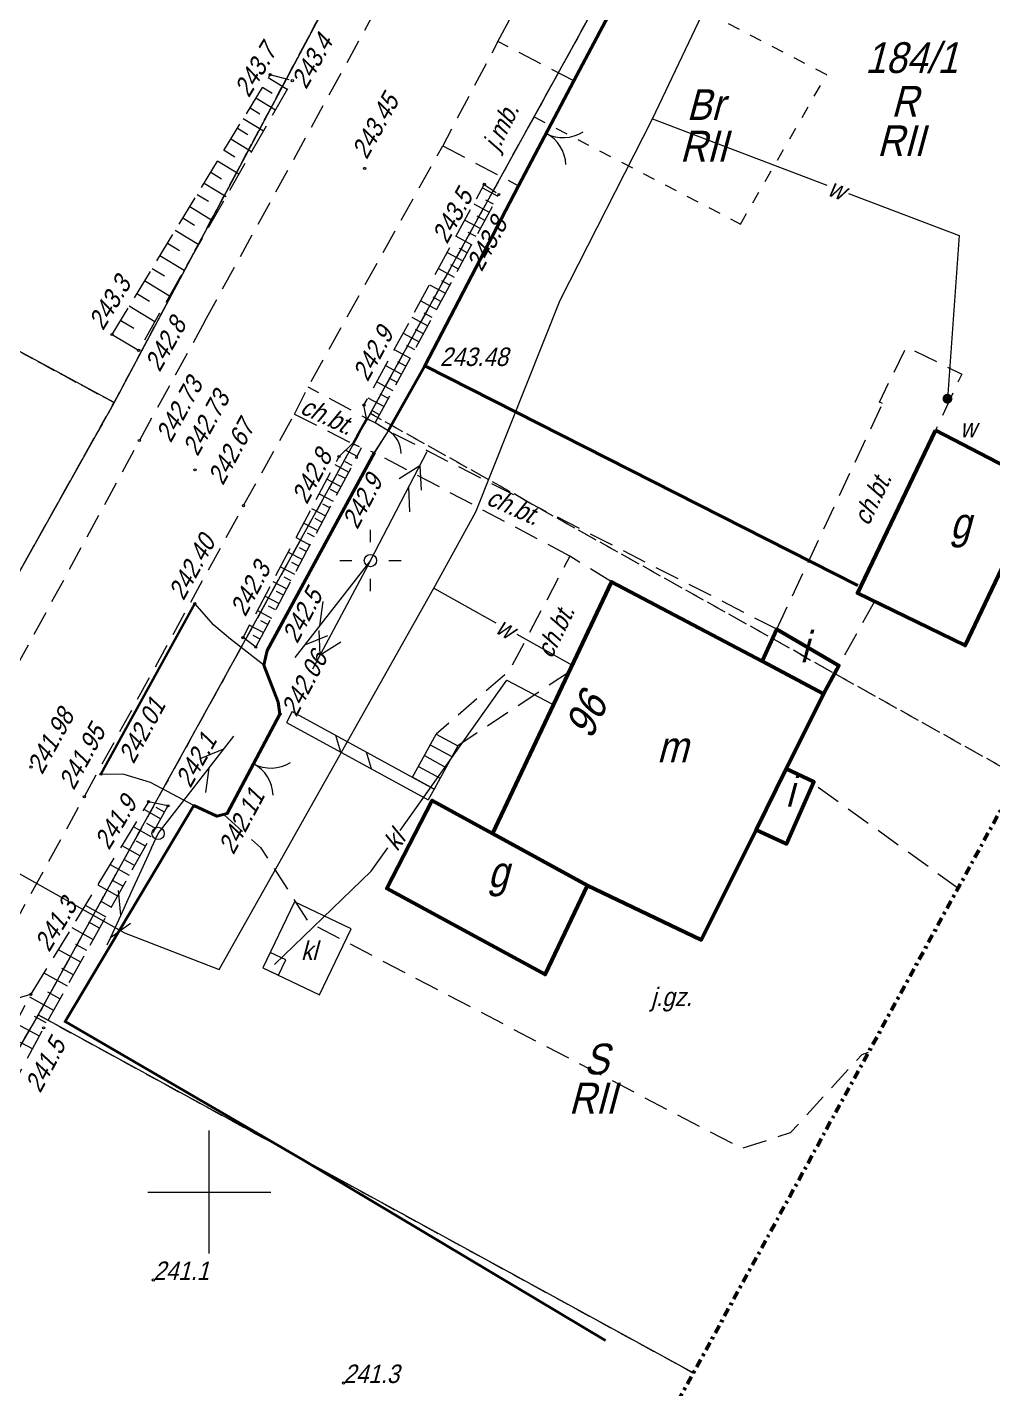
# Model space of a CAD drawing. Extents: x 7449598 to 7450455, y 5563374 to 5564952.
# Drawn here: x 7450042.6 to 7450081.8, y 5564192 to 5564247.3 of the extents above; entities that cross this region are included whole.
import ezdxf
from ezdxf.enums import TextEntityAlignment as Align

# ---------------------------------------------------------------- set-up
doc = ezdxf.new("R2010")
doc.units = 0
doc.header["$MEASUREMENT"] = 0
for name, pattern in [('218-500', [1, 0.5, -0.5]), ('420-500', [1.5, 1, -0.5]), ('823-500', [1.75, 1.25, -0.5]), ('DGN Style 4', [0.686427, 0.343214, -0.171607, 0, -0.171607])]:
    doc.linetypes.add(name, pattern=pattern)
for name, color, linetype, lineweight in [('27', 252, 'Continuous', 0), ('51', 252, 'Continuous', 0), ('EDZPD_219', 7, 'Continuous', 0), ('GULENN', 1, 'Continuous', 13), ('GULTPR', 36, 'Continuous', 13), ('GUPWZA', 7, 'Continuous', 0), ('SDRPK_420', 7, 'Continuous', 0), ('SDRPK_432', 7, 'Continuous', 0), ('SZOPO_902', 7, 'Continuous', 0), ('SZOPO_905', 7, 'Continuous', 0), ('UEEPA_510', 7, 'Continuous', 0), ('UEETA_515', 7, 'Continuous', 0), ('UKKPO_582', 7, 'Continuous', 0), ('UWWPO_581', 7, 'Continuous', 0), ('Warstwa 1', 7, 'Continuous', 0), ('Warstwa 24', 7, 'Continuous', 0), ('Warstwa 26', 7, 'Continuous', 0), ('Warstwa 28', 7, 'Continuous', 0), ('Warstwa 29', 7, 'Continuous', 0), ('Warstwa 3', 7, 'Continuous', 0), ('Warstwa 4', 7, 'Continuous', 0), ('Warstwa 60', 7, 'Continuous', 0), ('Warstwa 8', 7, 'Continuous', 0), ('WUKPS_403', 7, 'Continuous', 0), ('WUKPS_820', 7, 'Continuous', 0), ('WUKPS_823', 7, 'Continuous', 0), ('WUKPS_824', 7, 'Continuous', 0)]:
    doc.layers.add(name, color=color, linetype=linetype, lineweight=lineweight)
doc.styles.add('Style-WORKING_1250 I 0.26180', font='WORKING_1250.shx', dxfattribs={"oblique": 14.999978})

# ---------------------------------------------------------------- blocks, each defined once
blk = doc.blocks.new('PW01')
at = {"layer": 'Warstwa 1', "color": 7, "linetype": 'Continuous', "lineweight": 13}
blk.add_circle((0, 0), 0.045, dxfattribs=at)
blk = doc.blocks.new('PW02')
at = {"layer": 'Warstwa 1', "color": 7, "linetype": 'Continuous', "lineweight": 13}
blk.add_circle((0, 0), 0.045, dxfattribs=at)
blk = doc.blocks.new('PT01_20')
at = {"layer": 'Warstwa 1', "color": 30, "linetype": 'Continuous', "lineweight": 13}
for p, q in [((0.65, 0), (0, 0)), ((0.65, 0), (1.65, 0)), ((4.65, 0), (3.784, 0.5)), ((1.65, 0), (2.65, 0)), ((2.65, 0), (3.65, 0)), ((3.65, 0), (2.784, -0.5)), ((3.65, 0), (4.65, 0)), ((4.65, 0), (5, 0))]:
    blk.add_line(p, q, dxfattribs=at)
blk = doc.blocks.new('SM04')
at = {"layer": 'Warstwa 1', "color": 7, "linetype": 'Continuous', "lineweight": 13}
blk.add_circle((0, 0), 0.25, dxfattribs=at)
blk = doc.blocks.new('905P')
at = {"layer": 'SZOPO_905', "color": 7, "linetype": 'Continuous', "lineweight": 13}
blk.add_arc((1.05, 0), 1.05, 120, 180, dxfattribs=at)
blk = doc.blocks.new('905_1')
at = {"layer": 'SZOPO_905', "color": 7, "linetype": 'Continuous', "lineweight": 13}
for centre, start, end in [((-1.5, 0), 0, 60), ((1.5, 0), 120, 180)]:
    blk.add_arc(centre, 1.5, start, end, dxfattribs=at)
blk = doc.blocks.new('510_1')
at = {"layer": 'UEEPA_510', "color": 7, "linetype": 'Continuous', "lineweight": 13}
blk.add_circle((0, 0), 0.25, dxfattribs=at)
blk = doc.blocks.new('KOLO')
blk.add_hatch(color=0).paths.add_polyline_path([(0, -5), (-1.2941, -4.82963), (-2.5, -4.33013), (-3.53553, -3.53553), (-4.33013, -2.5), (-4.82963, -1.2941), (-5, 0), (-4.82963, 1.2941), (-4.33013, 2.5), (-3.53553, 3.53553), (-2.5, 4.33013), (-1.2941, 4.82963), (0, 5), (1.2941, 4.82963), (2.5, 4.33013), (3.53553, 3.53553), (4.33013, 2.5), (4.82963, 1.2941), (5, 0), (4.82963, -1.2941), (4.33013, -2.5), (3.53553, -3.53553), (2.5, -4.33013), (1.2941, -4.82963)], flags=16)
blk = doc.blocks.new('WLM_24')
at = {"color": 0, "linetype": 'ByBlock', "lineweight": -2, "flags": 128}
blk.add_lwpolyline([(-35.02768, -35.01541), (34.97217, -35.01533), (34.9721, 34.98452), (-35.02775, 34.98445)], close=True, dxfattribs=at)
blk = doc.blocks.new('SUPE04_2')
at = {"color": 0, "flags": 128}
for points in [[(0, 0), (-100, 0)], [(-69.82163, -10), (-87.14214, 0), (-69.82163, 10)]]:
    blk.add_lwpolyline(points, dxfattribs=at)
blk = doc.blocks.new('SUPT01_2')
at = {"color": 0, "flags": 128}
for points in [[(0, 0), (-100, 0)], [(-69.82163, -10), (-87.14214, 0)], [(-67.14214, 0), (-49.82163, 10)]]:
    blk.add_lwpolyline(points, dxfattribs=at)
blk = doc.blocks.new('515')
at = {"layer": 'UEETA_515', "color": 7, "linetype": 'Continuous', "lineweight": 13}
for p, q in [((0, 0.75), (0, 1.25)), ((-1.25, 0), (-0.75, 0)), ((0.75, 0), (1.25, 0)), ((0, -1.25), (0, -0.75))]:
    blk.add_line(p, q, dxfattribs=at)
blk = doc.blocks.new('140_1')
at = {"layer": 'WUKPS_403', "linetype": 'Continuous', "lineweight": 13}
h = blk.add_hatch(color=256, dxfattribs=at)
edge = h.paths.add_edge_path()
edge.add_arc((0, 0), 0.045, 0, 360)
at = {"layer": 'WUKPS_403', "color": 7, "linetype": 'Continuous', "lineweight": 13}
blk.add_circle((0, 0), 0.045, dxfattribs=at)

msp = doc.modelspace()

# ---------------------------------------------------------------- linework, layer by layer
at = {"layer": '27', "color": 7, "linetype": 'Continuous', "lineweight": 0, "ltscale": 0.1}
for p, q in [((7450059.214, 5564218.62), (7450060.092, 5564218.141)), ((7450058.735, 5564217.742), (7450059.613, 5564217.263)), ((7450058.975, 5564218.181), (7450059.852, 5564217.702)), ((7450058.495, 5564217.304), (7450059.373, 5564216.824)), ((7450058.255, 5564216.865), (7450059.133, 5564216.385))]:
    msp.add_line(p, q, dxfattribs=at)
at = {"layer": '27', "color": 7, "linetype": 'Continuous', "lineweight": 0, "ltscale": 0.1, "flags": 128}
msp.add_lwpolyline([(7450059.214, 5564218.62), (7450060.092, 5564218.141), (7450059.133, 5564216.385), (7450058.255, 5564216.865)], close=True, dxfattribs=at)
at = {"layer": '51', "color": 7, "linetype": 'Continuous', "lineweight": 0, "ltscale": 0.1}
for p, q in [((7450053.369, 5564219.534), (7450053.129, 5564219.095)), ((7450055.128, 5564218.573), (7450055.327, 5564217.895)), ((7450056.369, 5564217.895), (7450056.568, 5564217.217)), ((7450059.133, 5564216.385), (7450058.893, 5564215.946))]:
    msp.add_line(p, q, dxfattribs=at)
at = {"layer": '51', "color": 7, "linetype": 'Continuous', "lineweight": 0, "ltscale": 0.1, "flags": 128}
for points in [[(7450053.369, 5564219.534), (7450059.133, 5564216.385)], [(7450053.129, 5564219.095), (7450058.893, 5564215.946)]]:
    msp.add_lwpolyline(points, dxfattribs=at)
at = {"layer": 'EDZPD_219', "color": 96, "linetype": 'Continuous', "lineweight": 13}
for p, q in [((7450075.63, 5564266.27), (7450043.05, 5564207.2)), ((7450057.96, 5564254.34), (7450046.13, 5564232.09)), ((7450046.13, 5564232.09), (7450015.147, 5564248.843)), ((7450046.13, 5564232.09), (7450037.26, 5564216.26)), ((7450043.05, 5564207.2), (7450027.75, 5564180.89)), ((7450069.658, 5564192.649), (7450043.05, 5564207.2))]:
    msp.add_line(p, q, dxfattribs=at)
at = {"layer": 'SDRPK_420', "color": 7, "linetype": '420-500', "lineweight": 13}
for p, q in [((7450049.82, 5564235.4), (7450068.97, 5564270.3)), ((7450059.48, 5564242.53), (7450062.56, 5564240.9)), ((7450073.05, 5564222.88), (7450077.341, 5564232.049)), ((7450080.408, 5564212.356), (7450074.335, 5564216.73))]:
    msp.add_line(p, q, dxfattribs=at)
at = {"layer": 'SDRPK_420', "color": 7, "linetype": '420-500', "lineweight": 13, "flags": 128}
for points in [[(7450061.72, 5564246.77), (7450072.55, 5564266.82)], [(7450064.8, 5564245.17), (7450061.72, 5564246.77), (7450059.48, 5564242.53)], [(7450053.46, 5564231.62), (7450054.01, 5564232.72), (7450059.48, 5564242.53)], [(7450049.82, 5564235.4), (7450047.16, 5564230.55), (7450040.53, 5564218.35), (7450040.31, 5564217.98), (7450037.95, 5564213.64), (7450034.68, 5564207.47), (7450028.22, 5564195.72), (7450021.47, 5564183.21), (7450013.38, 5564168.08)], [(7450077.341, 5564232.049), (7450077.214, 5564232.111), (7450078.316, 5564234.355), (7450080.56, 5564233.253), (7450079.5, 5564230.97)], [(7450053.46, 5564231.62), (7450055.81, 5564230.43), (7450056.38, 5564231.45), (7450054.015, 5564232.72), (7450054.014, 5564232.718)], [(7450017.63, 5564166.05), (7450025.52, 5564180.45), (7450032.73, 5564193.67), (7450038.81, 5564204.94), (7450044.92, 5564216.07), (7450051.39, 5564227.9), (7450053.46, 5564231.62)], [(7450073.05, 5564222.88), (7450057.27, 5564230.94)], [(7450064.645, 5564225.852), (7450056.71, 5564230.06)], [(7450066.33, 5564224.81), (7450064.645, 5564225.852), (7450062.178, 5564221.182), (7450059.214, 5564218.62)], [(7450077.014, 5564224.008), (7450075.57, 5564221.41)], [(7450064.63, 5564221.155), (7450060.092, 5564218.141)], [(7450050.6, 5564215.33), (7450052.08, 5564214.01), (7450054.03, 5564210.97), (7450071.63, 5564201.78), (7450073.61, 5564202.42), (7450076.51, 5564205.6), (7450076.774, 5564205.693)]]:
    msp.add_lwpolyline(points, dxfattribs=at)
msp.add_lwpolyline([(7450057.27, 5564230.94), (7450056.74, 5564231.27), (7450056.38, 5564231.45), (7450055.81, 5564230.43), (7450056.18, 5564230.27), (7450056.71, 5564230.06)], close=True, dxfattribs=at)
at = {"layer": 'SZOPO_902', "color": 7, "linetype": 'Continuous', "lineweight": 40}
for p, q in [((7450075.85, 5564266.02), (7450064.8, 5564245.17)), ((7450062.56, 5564240.9), (7450064.8, 5564245.17)), ((7450058.76, 5564233.58), (7450062.56, 5564240.9)), ((7450058.76, 5564233.58), (7450057.27, 5564230.94)), ((7450052.87, 5564219.43), (7450050.72, 5564215.39))]:
    msp.add_line(p, q, dxfattribs=at)
at = {"layer": 'SZOPO_902', "color": 7, "linetype": 'Continuous', "lineweight": 40, "flags": 128}
for points in [[(7450058.76, 5564233.58), (7450076.336, 5564224.653)], [(7450053.83, 5564201.3), (7450066.095, 5564193.969)]]:
    msp.add_lwpolyline(points, dxfattribs=at)
at = {"layer": 'UKKPO_582', "color": 36, "linetype": 'Continuous', "lineweight": 13, "flags": 128}
for points in [[(7450057.747, 5564214.7), (7450062.087, 5564220.81), (7450063.915, 5564219.845)], [(7450052.65, 5564209.247), (7450056.576, 5564213.052), (7450057.249, 5564213.999)]]:
    msp.add_lwpolyline(points, dxfattribs=at)
msp.add_lwpolyline([(7450052.173, 5564209.115), (7450054.476, 5564208.014), (7450055.763, 5564210.704), (7450053.46, 5564211.805)], close=True, dxfattribs=at)
at = {"layer": 'UWWPO_581', "color": 5, "linetype": 'Continuous', "lineweight": 13, "flags": 128}
for points in [[(7450067.997, 5564243.621), (7450077.896, 5564264.454), (7450082.157, 5564271.321), (7450086.202, 5564278.134)], [(7450059.119, 5564224.554), (7450060.831, 5564227.656), (7450064.253, 5564236.258), (7450067.997, 5564243.621), (7450075.083, 5564240.925)], [(7450075.962, 5564240.591), (7450080.46, 5564238.879), (7450079.98, 5564232.25)], [(7450032.037, 5564218.713), (7450046.561, 5564210.542), (7450050.403, 5564209.045), (7450059.119, 5564224.554), (7450061.644, 5564223.146)], [(7450062.487, 5564222.676), (7450064.766, 5564221.404)]]:
    msp.add_lwpolyline(points, dxfattribs=at)
at = {"layer": 'Warstwa 1', "color": 7, "linetype": 'Continuous', "lineweight": 13}
for p, q in [((7450057.27, 5564230.94), (7450056.71, 5564230.06)), ((7450052.87, 5564219.43), (7450050.72, 5564215.39))]:
    msp.add_line(p, q, dxfattribs=at)
at = {"layer": 'Warstwa 1', "color": 7, "linetype": 'Continuous', "lineweight": 30}
msp.add_line((7450045.6, 5564216.99), (7450049.41, 5564223.92), dxfattribs=at)
at = {"layer": 'Warstwa 1', "color": 7, "linetype": 'Continuous', "lineweight": 40, "flags": 128}
for points in [[(7450056.71, 5564230.06), (7450052.35, 5564222.02), (7450052.22, 5564221.42), (7450052.79, 5564219.91), (7450052.87, 5564219.43)], [(7450050.72, 5564215.39), (7450050.3, 5564215.28), (7450049.37, 5564215.71), (7450044.14, 5564206.93), (7450053.83, 5564201.3)]]:
    msp.add_lwpolyline(points, dxfattribs=at)
at = {"layer": 'Warstwa 1', "color": 7, "linetype": 'Continuous', "lineweight": 13, "flags": 128}
for points in [[(7450052.22, 5564221.42), (7450050.86, 5564222.48), (7450050.18, 5564223.04), (7450049.41, 5564223.92)], [(7450049.37, 5564215.71), (7450047.61, 5564216.65), (7450046.54, 5564216.97), (7450045.6, 5564216.99)]]:
    msp.add_lwpolyline(points, dxfattribs=at)
at = {"layer": 'Warstwa 29', "color": 96, "linetype": '218-500', "lineweight": 13}
for p, q in [((7450066.57, 5564249.84), (7450063.19, 5564243.71)), ((7450063.19, 5564243.71), (7450066.57, 5564249.84)), ((7450075.08, 5564245.42), (7450066.57, 5564249.84)), ((7450046.13, 5564232.09), (7450054.99, 5564248.76)), ((7450054.99, 5564248.76), (7450046.13, 5564232.09)), ((7450071.57, 5564239.35), (7450075.08, 5564245.42)), ((7450063.19, 5564243.71), (7450056.54, 5564231.65)), ((7450056.54, 5564231.65), (7450063.19, 5564243.71)), ((7450063.19, 5564243.71), (7450071.57, 5564239.35)), ((7450028.31, 5564241.73), (7450046.13, 5564232.09)), ((7450046.13, 5564232.09), (7450028.31, 5564241.73)), ((7450037.26, 5564216.26), (7450046.13, 5564232.09)), ((7450046.13, 5564232.09), (7450037.26, 5564216.26)), ((7450056.54, 5564231.65), (7450048.21, 5564216.55)), ((7450048.21, 5564216.55), (7450056.54, 5564231.65)), ((7450082.882, 5564216.89), (7450056.54, 5564231.65)), ((7450056.54, 5564231.65), (7450082.882, 5564216.89)), ((7450048.21, 5564216.55), (7450043.05, 5564207.2)), ((7450043.05, 5564207.2), (7450048.21, 5564216.55)), ((7450043.05, 5564207.2), (7450027.92, 5564181.18)), ((7450027.92, 5564181.18), (7450043.05, 5564207.2)), ((7450043.05, 5564207.2), (7450069.658, 5564192.648)), ((7450069.658, 5564192.648), (7450043.05, 5564207.2))]:
    msp.add_line(p, q, dxfattribs=at)
at = {"layer": 'Warstwa 3', "color": 7, "linetype": 'Continuous', "lineweight": 53, "flags": 128}
for points in [[(7450079.5, 5564230.97), (7450083.8, 5564228.73), (7450080.7, 5564222.22), (7450076.33, 5564224.34)], [(7450061.5, 5564214.58), (7450066.33, 5564224.81), (7450072.45, 5564221.58), (7450074.95, 5564220.25), (7450073.43, 5564217.2), (7450072.21, 5564214.73), (7450069.98, 5564210.25), (7450065.36, 5564212.46)], [(7450072.45, 5564221.58), (7450073.05, 5564222.88), (7450075.57, 5564221.41), (7450074.95, 5564220.25)], [(7450073.43, 5564217.2), (7450074.56, 5564216.68), (7450073.44, 5564214.16), (7450072.21, 5564214.73)], [(7450061.5, 5564214.58), (7450065.36, 5564212.46), (7450063.64, 5564208.84), (7450057.21, 5564212.34), (7450059.05, 5564215.92)]]:
    msp.add_lwpolyline(points, close=True, dxfattribs=at)
at = {"layer": 'Warstwa 60', "color": 7, "linetype": 'Continuous', "lineweight": 13}
for p, q in [((7450050, 5564197.5), (7450050, 5564202.5)), ((7450047.5, 5564200), (7450052.5, 5564200))]:
    msp.add_line(p, q, dxfattribs=at)
at = {"layer": 'Warstwa 8', "color": 7, "linetype": 'DGN Style 4', "lineweight": 53, "flags": 128}
msp.add_lwpolyline([(7450242.249, 5564757.195), (7450281.761, 5564736.224), (7450381.947, 5564923.763), (7450454.953, 5564884.917), (7450405.405, 5564791.854), (7450392.833, 5564798.548), (7450342.944, 5564703.75), (7450227.046, 5564484.373), (7450154.831, 5564348.788), (7449690.291, 5563497.193), (7449618.905, 5563522.751), (7449629.01, 5563547.14), (7449943.259, 5564118.2), (7449916.282, 5564132.943), (7449953.147, 5564197.693), (7449979.298, 5564183.674), (7450084.831, 5564375.475), (7450052.492, 5564392.854)], close=True, dxfattribs=at)
at = {"layer": 'WUKPS_820', "color": 7, "linetype": 'Continuous', "lineweight": 13}
for p, q in [((7450052.159, 5564244.908), (7450052.551, 5564244.67)), ((7450053.165, 5564244.822), (7450052.392, 5564245.292)), ((7450052.683, 5564243.976), (7450051.886, 5564244.46)), ((7450051.653, 5564244.076), (7450052.057, 5564243.83)), ((7450051.147, 5564243.244), (7450051.563, 5564242.991)), ((7450052.201, 5564243.129), (7450051.381, 5564243.628)), ((7450051.72, 5564242.282), (7450050.875, 5564242.796)), ((7450050.602, 5564242.348), (7450051.031, 5564242.087)), ((7450051.201, 5564241.371), (7450050.33, 5564241.9)), ((7450050.682, 5564240.459), (7450049.785, 5564241.004)), ((7450050.058, 5564241.452), (7450050.5, 5564241.183)), ((7450049.513, 5564240.556), (7450049.968, 5564240.28)), ((7450061.095, 5564240.825), (7450061.724, 5564240.484)), ((7450050.126, 5564239.482), (7450049.202, 5564240.044)), ((7450060.737, 5564240.168), (7450061.368, 5564239.826)), ((7450061.546, 5564240.155), (7450061.231, 5564240.326)), ((7450048.929, 5564239.596), (7450049.398, 5564239.311)), ((7450060.379, 5564239.51), (7450061.012, 5564239.168)), ((7450061.19, 5564239.497), (7450060.874, 5564239.668)), ((7450049.57, 5564238.505), (7450048.618, 5564239.084)), ((7450060.021, 5564238.853), (7450060.656, 5564238.51)), ((7450060.834, 5564238.839), (7450060.517, 5564239.01)), ((7450048.307, 5564238.572), (7450048.79, 5564238.278)), ((7450059.663, 5564238.196), (7450060.3, 5564237.852)), ((7450060.478, 5564238.181), (7450060.16, 5564238.353)), ((7450048.977, 5564237.463), (7450047.995, 5564238.06)), ((7450060.122, 5564237.522), (7450059.803, 5564237.695)), ((7450047.684, 5564237.548), (7450048.182, 5564237.245)), ((7450059.305, 5564237.539), (7450059.944, 5564237.193)), ((7450048.384, 5564236.422), (7450047.373, 5564237.036)), ((7450058.947, 5564236.882), (7450059.588, 5564236.535)), ((7450059.766, 5564236.864), (7450059.446, 5564237.038)), ((7450047.79, 5564235.38), (7450046.75, 5564236.012)), ((7450047.062, 5564236.524), (7450047.574, 5564236.212)), ((7450058.589, 5564236.225), (7450059.232, 5564235.877)), ((7450059.41, 5564236.206), (7450059.089, 5564236.38)), ((7450046.4, 5564235.436), (7450046.928, 5564235.115)), ((7450058.231, 5564235.568), (7450058.876, 5564235.219)), ((7450059.054, 5564235.548), (7450058.732, 5564235.722)), ((7450057.873, 5564234.911), (7450058.52, 5564234.561)), ((7450058.698, 5564234.89), (7450058.375, 5564235.065)), ((7450058.342, 5564234.232), (7450058.018, 5564234.407)), ((7450057.514, 5564234.254), (7450058.164, 5564233.903)), ((7450057.156, 5564233.597), (7450057.808, 5564233.244)), ((7450057.986, 5564233.574), (7450057.661, 5564233.75)), ((7450056.798, 5564232.94), (7450057.452, 5564232.586)), ((7450057.63, 5564232.915), (7450057.304, 5564233.092)), ((7450056.44, 5564232.283), (7450057.096, 5564231.928)), ((7450057.274, 5564232.257), (7450056.946, 5564232.434)), ((7450056.918, 5564231.599), (7450056.604, 5564231.769)), ((7450055.528, 5564230.153), (7450056.009, 5564229.919)), ((7450055.094, 5564229.57), (7450055.665, 5564229.267)), ((7450055.805, 5564229.531), (7450055.52, 5564229.682)), ((7450054.78, 5564228.977), (7450055.351, 5564228.674)), ((7450055.526, 5564229.003), (7450055.24, 5564229.155)), ((7450054.466, 5564228.383), (7450055.036, 5564228.081)), ((7450055.211, 5564228.41), (7450054.926, 5564228.562)), ((7450054.152, 5564227.79), (7450054.722, 5564227.488)), ((7450054.896, 5564227.817), (7450054.611, 5564227.968)), ((7450053.837, 5564227.197), (7450054.407, 5564226.895)), ((7450054.582, 5564227.224), (7450054.297, 5564227.375)), ((7450053.523, 5564226.603), (7450054.092, 5564226.302)), ((7450054.267, 5564226.631), (7450053.982, 5564226.782)), ((7450053.952, 5564226.038), (7450053.668, 5564226.189)), ((7450053.209, 5564226.01), (7450053.778, 5564225.708)), ((7450053.638, 5564225.445), (7450053.354, 5564225.596)), ((7450052.895, 5564225.417), (7450053.463, 5564225.115)), ((7450053.323, 5564224.852), (7450053.039, 5564225.003)), ((7450052.58, 5564224.824), (7450053.148, 5564224.522)), ((7450053.009, 5564224.259), (7450052.725, 5564224.409)), ((7450052.266, 5564224.23), (7450052.834, 5564223.929)), ((7450052.694, 5564223.666), (7450052.41, 5564223.816)), ((7450051.952, 5564223.637), (7450052.519, 5564223.336)), ((7450051.637, 5564223.044), (7450052.205, 5564222.743)), ((7450052.379, 5564223.073), (7450052.096, 5564223.223)), ((7450052.065, 5564222.48), (7450051.781, 5564222.63)), ((7450047.341, 5564215.561), (7450048.027, 5564215.177)), ((7450048.174, 5564215.439), (7450047.836, 5564215.628)), ((7450047.808, 5564214.785), (7450047.457, 5564214.981)), ((7450046.912, 5564214.857), (7450047.625, 5564214.458)), ((7450046.443, 5564214.089), (7450047.186, 5564213.674)), ((7450047.405, 5564214.066), (7450047.041, 5564214.27)), ((7450045.974, 5564213.322), (7450046.746, 5564212.889)), ((7450046.966, 5564213.282), (7450046.587, 5564213.494)), ((7450045.467, 5564212.49), (7450046.271, 5564212.04)), ((7450046.49, 5564212.432), (7450046.096, 5564212.653)), ((7450044.959, 5564211.658), (7450045.795, 5564211.19)), ((7450046.015, 5564211.582), (7450045.604, 5564211.812)), ((7450044.412, 5564210.762), (7450045.283, 5564210.275)), ((7450045.539, 5564210.732), (7450045.112, 5564210.971)), ((7450045.027, 5564209.817), (7450044.582, 5564210.066)), ((7450043.865, 5564209.867), (7450044.77, 5564209.36)), ((7450043.279, 5564208.907), (7450044.221, 5564208.379)), ((7450044.478, 5564208.837), (7450044.015, 5564209.096)), ((7450042.699, 5564207.944), (7450043.673, 5564207.399)), ((7450043.929, 5564207.857), (7450043.447, 5564208.126)), ((7450042.134, 5564206.866), (7450043.094, 5564206.352)), ((7450043.38, 5564206.876), (7450042.9, 5564207.145)), ((7450042.813, 5564205.826), (7450042.335, 5564206.082))]:
    msp.add_line(p, q, dxfattribs=at)
at = {"layer": 'WUKPS_823', "color": 7, "linetype": '823-500', "lineweight": 13}
for p, q in [((7450046.05, 5564234.86), (7450052.47, 5564245.42)), ((7450056.74, 5564231.27), (7450061.76, 5564240.55))]:
    msp.add_line(p, q, dxfattribs=at)
at = {"layer": 'WUKPS_823', "color": 7, "linetype": '823-500', "lineweight": 13, "flags": 128}
for points in [[(7450051.89, 5564222.15), (7450055.98, 5564229.86), (7450056.18, 5564230.27)], [(7450048.32, 5564215.7), (7450043.27, 5564206.68), (7450039.79, 5564200.18), (7450036.72, 5564194.23)]]:
    msp.add_lwpolyline(points, dxfattribs=at)
at = {"layer": 'WUKPS_824', "color": 7, "linetype": '823-500', "lineweight": 13}
msp.add_line((7450041.89, 5564207.79), (7450042.75, 5564208.04), dxfattribs=at)
at = {"layer": 'WUKPS_824', "color": 7, "linetype": '823-500', "lineweight": 13, "flags": 128}
for points in [[(7450046.05, 5564234.86), (7450047.13, 5564234.22), (7450053.37, 5564245.18), (7450052.47, 5564245.42)], [(7450056.74, 5564231.27), (7450056.38, 5564231.45), (7450056.28, 5564231.99), (7450061.17, 5564240.96), (7450061.76, 5564240.55)], [(7450051.89, 5564222.15), (7450051.37, 5564222.54), (7450055.27, 5564229.9), (7450055.81, 5564230.43), (7450056.18, 5564230.27)], [(7450048.32, 5564215.7), (7450047.53, 5564215.87), (7450042.75, 5564208.04), (7450035.75, 5564194.71)]]:
    msp.add_lwpolyline(points, dxfattribs=at)

# ---------------------------------------------------------------- block references
at = {"layer": 'GULENN', "color": 1, "lineweight": 13, "ltscale": 0.1, "zscale": 0.05}
for xscale, yscale, rotation in [(0.05, 0.05, 242.5473990114115), (0.05000000000000002, 0.05000000000000002, 61.96940600373905)]:
    msp.add_blockref('SUPE04_2', (7450056.545, 5564225.672), dxfattribs=dict(at, xscale=xscale, yscale=yscale, rotation=rotation))
at = {"layer": 'GULTPR', "color": 30, "lineweight": 13, "ltscale": 0.1, "xscale": 0.05, "yscale": 0.05, "zscale": 0.05}
for p, rotation in [((7450056.545, 5564225.672), 242.5473990025959), ((7450056.545, 5564225.672), 52.13188016614507), ((7450047.92, 5564214.58), 232.1344401407395)]:
    msp.add_blockref('SUPT01_2', p, dxfattribs=dict(at, rotation=rotation))
at = {"layer": 'GUPWZA', "color": 7, "lineweight": 0, "ltscale": 0.1, "xscale": 0.04000000000000001, "yscale": 0.04000000000000001, "zscale": 0.04000000000000001, "rotation": 90}
msp.add_blockref('KOLO', (7450079.98, 5564232.25), dxfattribs=at)
at = {"layer": 'SZOPO_905', "color": 7, "linetype": 'Continuous', "lineweight": 13}
for name, p, rotation in [('905_1', (7450063.68, 5564243.035), 242.3189384515848), ('905P', (7450057.27, 5564230.94), 239.8980047052023), ('905_1', (7450051.795, 5564217.41), 241.9790645228057)]:
    msp.add_blockref(name, p, dxfattribs=dict(at, rotation=rotation))
at = {"layer": 'UEEPA_510', "color": 7, "linetype": 'Continuous', "lineweight": 13}
msp.add_blockref('510_1', (7450056.545, 5564225.672), dxfattribs=at)
at = {"layer": 'UEETA_515', "color": 7, "linetype": 'Continuous', "lineweight": 13}
msp.add_blockref('515', (7450056.545, 5564225.672), dxfattribs=at)
at = {"layer": 'UKKPO_582', "color": 36, "linetype": 'Continuous', "lineweight": 13, "xscale": 0.0100012, "yscale": 0.0100012, "zscale": 0.0100012, "rotation": 334.437828}
msp.add_blockref('WLM_24', (7450052.64, 5564209.28), dxfattribs=at)
at = {"layer": 'Warstwa 1', "color": 7, "linetype": 'Continuous', "lineweight": 13}
for name, p in [('PW01', (7450052.47, 5564245.42)), ('PW01', (7450053.37, 5564245.18)), ('PW02', (7450056.31, 5564241.61)), ('PW01', (7450061.17, 5564240.96)), ('PW01', (7450061.76, 5564240.55)), ('PW01', (7450046.05, 5564234.86)), ('PW01', (7450047.13, 5564234.22)), ('PW01', (7450056.28, 5564231.99)), ('PW02', (7450047.16, 5564230.55)), ('PW01', (7450055.27, 5564229.9)), ('PW01', (7450055.98, 5564229.86)), ('PW02', (7450049.42, 5564229.36)), ('PW02', (7450051.39, 5564227.9)), ('PW02', (7450049.41, 5564223.92)), ('PW01', (7450051.37, 5564222.54)), ('PW01', (7450051.89, 5564222.15)), ('PW02', (7450052.87, 5564219.43)), ('PW02', (7450042.76, 5564217.28)), ('PW02', (7450045.6, 5564216.99)), ('PW02', (7450044.92, 5564216.07)), ('PW01', (7450047.53, 5564215.87)), ('PW01', (7450048.32, 5564215.7)), ('PW02', (7450050.72, 5564215.39)), ('SM04', (7450047.92, 5564214.58)), ('PW01', (7450042.75, 5564208.04)), ('PW01', (7450043.27, 5564206.68)), ('PW01', (7450047.73, 5564196.43)), ('PW01', (7450055.45, 5564192.24))]:
    msp.add_blockref(name, p, dxfattribs=at)
at = {"layer": 'Warstwa 1', "color": 30, "linetype": 'Continuous', "lineweight": 13, "xscale": 0.99999523829749, "yscale": 0.99999523829749, "zscale": 0.99999523829749, "rotation": 245.4085217573578}
msp.add_blockref('PT01_20', (7450047.92, 5564214.58), dxfattribs=at)
at = {"layer": 'WUKPS_403', "color": 7, "linetype": 'Continuous', "lineweight": 13, "rotation": 62.4677093740357}
msp.add_blockref('140_1', (7450058.76, 5564233.58), dxfattribs=at)

# ---------------------------------------------------------------- texts
at = {"layer": 'SDRPK_432', "color": 7, "linetype": 'Continuous', "lineweight": 0, "style": 'Style-WORKING_1250 I 0.26180', "oblique": 15, "width": 0.900007}
msp.add_text('j.mb.', height=0.75, rotation=63.6562, dxfattribs=at).set_placement((7450061.741, 5564242.271))
at = {"layer": 'UKKPO_582', "color": 36, "linetype": 'Continuous', "lineweight": 13, "style": 'Style-WORKING_1250 I 0.26180', "oblique": 15, "width": 0.900007}
msp.add_text('kl', height=0.75, rotation=54.5973, dxfattribs=at).set_placement((7450057.82, 5564214.084), align=Align.CENTER)
msp.add_text('kl', height=0.75, rotation=0.0663, dxfattribs=at).set_placement((7450053.726, 5564209.441))
at = {"layer": 'UWWPO_581', "color": 5, "linetype": 'Continuous', "lineweight": 13, "style": 'Style-WORKING_1250 I 0.26180', "oblique": 15, "width": 0.900007}
for rotation, p in [(339.1671, (7450075.196, 5564240.882)), (330.848, (7450061.752, 5564223.086))]:
    msp.add_text('w', height=0.75, rotation=rotation, dxfattribs=at).set_placement(p, align=Align.MIDDLE_LEFT)
at = {"layer": 'UWWPO_581', "color": 7, "linetype": 'Continuous', "lineweight": 13, "style": 'Style-WORKING_1250 I 0.26180', "oblique": 15, "width": 0.900007}
msp.add_text('w', height=0.75, rotation=0.0663, dxfattribs=at).set_placement((7450080.493, 5564231.055), align=Align.MIDDLE_LEFT)
at = {"layer": 'Warstwa 1', "color": 7, "linetype": 'Continuous', "lineweight": 0, "style": 'Style-WORKING_1250 I 0.26180', "oblique": 15, "width": 0.900007}
for s, rotation, p in [('243.4', 60.3451, (7450053.93, 5564244.79)), ('243.7', 58.7018, (7450051.6, 5564244.45)), ('243.45', 60.961, (7450056.39, 5564241.94)), ('243.5', 61.4027, (7450059.654, 5564238.503)), ('243.8', 61.5884, (7450061.06, 5564237.375)), ('243.3', 58.7018, (7450045.68, 5564234.99)), ('242.8', 60.3451, (7450047.98, 5564233.3)), ('242.9', 61.4027, (7450056.43, 5564232.91)), ('242.73', 60.961, (7450048.43, 5564230.42)), ('242.73', 60.961, (7450049.52, 5564229.87)), ('242.67', 61.4205, (7450050.55, 5564228.69)), ('ch.bt.', 334.9993, (7450053.64, 5564231.68)), ('242.8', 62.0811, (7450053.96, 5564227.92)), ('242.9', 62.0548, (7450056.01, 5564226.9)), ('ch.bt.', 64.1145, (7450076.775, 5564227.044)), ('ch.bt.', 336.0873, (7450061.204, 5564227.977)), ('242.40', 61.3248, (7450048.95, 5564224.01)), ('242.3', 62.0811, (7450051.46, 5564223.35)), ('242.5', 62.0548, (7450053.57, 5564222.26)), ('ch.bt.', 64.1145, (7450063.905, 5564221.646)), ('242.06', 61.9786, (7450053.53, 5564219.28)), ('242.01', 61.3248, (7450046.92, 5564217.37)), ('241.98', 61.1982, (7450043.21, 5564216.94)), ('241.95', 61.3248, (7450044.49, 5564216.3)), ('242.1', 60.7564, (7450049.23, 5564216.39)), ('241.9', 58.597, (7450045.92, 5564213.87)), ('242.11', 61.9786, (7450050.98, 5564213.68)), ('241.3', 58.597, (7450043.49, 5564209.72)), ('j.gz.', 0.0859, (7450067.942, 5564207.563)), ('241.5', 61.8359, (7450043.13, 5564203.99))]:
    msp.add_text(s, height=0.75, rotation=rotation, dxfattribs=at).set_placement(p)
at = {"layer": 'Warstwa 1', "color": 7, "linetype": 'Continuous', "lineweight": 30, "style": 'Style-WORKING_1250 I 0.26180', "oblique": 15, "width": 0.895998}
msp.add_text('96', height=1.25, rotation=244.8134, dxfattribs=at).set_placement((7450064.875, 5564219.952), align=Align.CENTER)
at = {"layer": 'Warstwa 1', "color": 7, "linetype": 'Continuous', "lineweight": 0, "style": 'Style-WORKING_1250 I 0.26180', "oblique": 15, "width": 0.900007}
for s, p in [('241.1', (7450047.73, 5564196.43)), ('241.3', (7450055.45, 5564192.24))]:
    msp.add_text(s, height=0.75, dxfattribs=at).set_placement(p)
at = {"layer": 'Warstwa 24', "color": 96, "linetype": 'Continuous', "lineweight": 30, "style": 'Style-WORKING_1250 I 0.26180', "oblique": 15, "width": 0.899997}
msp.add_text('184/1', height=1.25, dxfattribs=at).set_placement((7450076.637, 5564245.49))
at = {"layer": 'Warstwa 26', "color": 96, "linetype": 'Continuous', "lineweight": 30, "style": 'Style-WORKING_1250 I 0.26180', "oblique": 15, "width": 0.899997}
for p in [(7450077.117, 5564242.11), (7450069.11, 5564241.89), (7450064.599, 5564203.196)]:
    msp.add_text('RII', height=1.25, dxfattribs=at).set_placement(p)
at = {"layer": 'Warstwa 28', "color": 96, "linetype": 'Continuous', "lineweight": 30, "style": 'Style-WORKING_1250 I 0.26180', "oblique": 15, "width": 0.899997}
for s, p in [('R', (7450077.691, 5564243.715)), ('Br', (7450069.38, 5564243.579)), ('S', (7450065.214, 5564204.785))]:
    msp.add_text(s, height=1.25, dxfattribs=at).set_placement(p)
at = {"layer": 'Warstwa 4', "color": 7, "linetype": 'Continuous', "lineweight": 30, "style": 'Style-WORKING_1250 I 0.26180', "oblique": 15, "width": 0.899997}
for s, p in [('g', (7450080.08, 5564226.57)), ('i', (7450073.99, 5564221.54)), ('m', (7450068.18, 5564217.47)), ('i', (7450073.4, 5564215.67)), ('g', (7450061.31, 5564212.39))]:
    msp.add_text(s, height=1.25, dxfattribs=at).set_placement(p)
at = {"layer": 'WUKPS_403', "color": 7, "linetype": 'Continuous', "lineweight": 13, "style": 'Style-WORKING_1250 I 0.26180', "oblique": 15, "width": 0.900007}
msp.add_text('243.48', height=0.75, dxfattribs=at).set_placement((7450059.368, 5564233.58))

doc.saveas('drawing.dxf')
